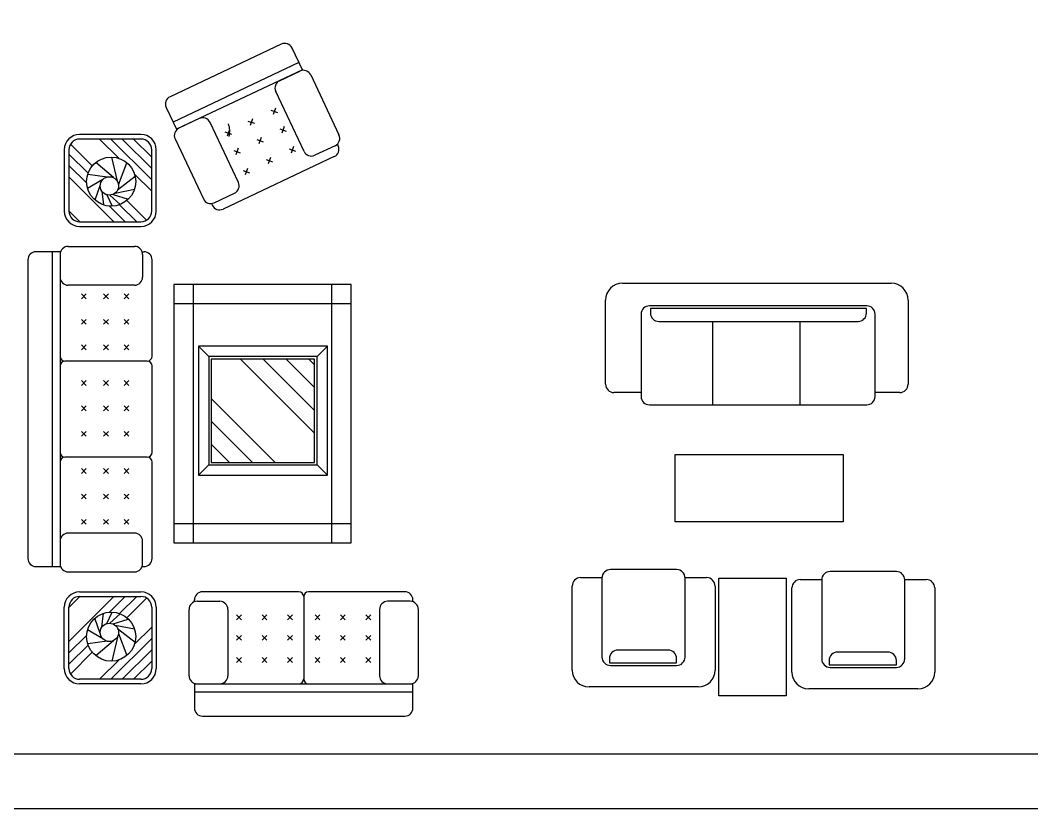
# Model space of a CAD drawing. Header units: inches. Extents: x 10.1 to 52.6, y 12.1 to 36.9.
# Drawn here: x 42.07 to 48.09, y 12.07 to 16.76 of the extents above; entities that cross this region are included whole.
import ezdxf

# ---------------------------------------------------------------- set-up
doc = ezdxf.new("R2010")
doc.units = ezdxf.units.IN
doc.header["$MEASUREMENT"] = 0
for name, color, linetype in [('02', 2, 'Continuous'), ('1', 1, 'Continuous'), ('4', 4, 'Continuous'), ('kadrbm', 4, 'Continuous')]:
    doc.layers.add(name, color=color, linetype=linetype)

# ---------------------------------------------------------------- blocks, each defined once
blk = doc.blocks.new('kadrbm')
at = {"layer": 'kadrbm', "color": 4}
blk.add_lwpolyline([(0, 0), (0, 24.7972), (21, 24.7972), (21, 0), (0, 0)], close=True, dxfattribs=at)
blk.add_lwpolyline([(20.6631, 0.3257), (20.6631, 24.4603), (0.3369, 24.4603), (0.3369, 0.3257), (20.6631, 0.3257)], dxfattribs=at)

msp = doc.modelspace()

# ---------------------------------------------------------------- linework, layer by layer
at = {"layer": '02'}
for p, q in [((43.5611, 16.2211), (43.5996, 16.2072)), ((43.5873, 16.2334), (43.5734, 16.1949)), ((43.4243, 16.1565), (43.4628, 16.1427)), ((43.4505, 16.1689), (43.4366, 16.1303)), ((43.2874, 16.092), (43.326, 16.0782)), ((43.3136, 16.1044), (43.2998, 16.0658)), ((43.6131, 16.1108), (43.6517, 16.097)), ((43.6393, 16.1232), (43.6255, 16.0846)), ((42.3682, 16.0187), (42.4979, 15.889)), ((42.5406, 16.0494), (42.6553, 15.9348)), ((42.6083, 16.0494), (42.8514, 15.8063)), ((42.676, 16.0494), (42.8514, 15.874)), ((42.7437, 16.0494), (42.8514, 15.9417)), ((43.4763, 16.0463), (43.5148, 16.0324)), ((43.5025, 16.0586), (43.4886, 16.0201)), ((42.359, 15.9602), (42.4733, 15.8459)), ((43.3394, 15.9817), (43.378, 15.9679)), ((43.3656, 15.9941), (43.3518, 15.9555)), ((43.6693, 15.9917), (43.7078, 15.9779)), ((43.6955, 16.0041), (43.6816, 15.9655)), ((42.359, 15.8925), (42.4647, 15.7867)), ((43.5324, 15.9272), (43.571, 15.9133)), ((43.5586, 15.9395), (43.5448, 15.901)), ((42.7492, 15.8408), (42.8514, 15.7386)), ((43.3956, 15.8626), (43.4342, 15.8488)), ((43.4218, 15.875), (43.408, 15.8364)), ((42.359, 15.8248), (42.6268, 15.557)), ((42.6012, 15.6503), (42.6945, 15.557)), ((42.6604, 15.6588), (42.7622, 15.557)), ((42.7034, 15.6835), (42.8207, 15.5662)), ((42.359, 15.6217), (42.4237, 15.557)), ((42.4626, 15.1278), (42.4337, 15.0988)), ((42.4626, 15.0988), (42.4337, 15.1278)), ((42.5943, 15.1278), (42.5653, 15.0988)), ((42.5943, 15.0988), (42.5653, 15.1278)), ((42.7162, 15.1278), (42.6873, 15.0988)), ((42.7162, 15.0988), (42.6873, 15.1278)), ((42.4626, 14.9476), (42.4337, 14.9765)), ((42.4626, 14.9765), (42.4337, 14.9476)), ((42.5943, 14.9765), (42.5653, 14.9476)), ((42.5943, 14.9476), (42.5653, 14.9765)), ((42.7162, 14.9765), (42.6873, 14.9476)), ((42.7162, 14.9476), (42.6873, 14.9765)), ((42.4626, 14.8252), (42.4337, 14.7963)), ((42.4626, 14.7963), (42.4337, 14.8252)), ((42.5943, 14.8252), (42.5653, 14.7963)), ((42.5943, 14.7963), (42.5653, 14.8252)), ((42.7162, 14.8252), (42.6873, 14.7963)), ((42.7162, 14.7963), (42.6873, 14.8252)), ((43.8975, 14.8174), (43.1295, 14.8174)), ((43.1295, 14.8174), (43.1909, 14.756)), ((43.1295, 14.8174), (43.1295, 14.0494)), ((43.836, 14.756), (43.8975, 14.8174)), ((43.8975, 14.0494), (43.8975, 14.8174)), ((43.1909, 14.756), (43.1909, 14.1109)), ((43.836, 14.756), (43.1909, 14.756)), ((43.836, 14.1109), (43.836, 14.756)), ((43.2063, 14.7406), (43.2063, 14.1262)), ((43.8207, 14.7406), (43.2063, 14.7406)), ((43.3794, 14.7406), (43.8207, 14.2994)), ((43.5152, 14.7406), (43.8207, 14.4352)), ((43.651, 14.7406), (43.8207, 14.5709)), ((43.7867, 14.7406), (43.8207, 14.7067)), ((43.8207, 14.1262), (43.8207, 14.7406)), ((42.4626, 14.584), (42.4337, 14.613)), ((42.4626, 14.613), (42.4337, 14.584)), ((42.5943, 14.584), (42.5653, 14.613)), ((42.5943, 14.613), (42.5653, 14.584)), ((42.7162, 14.584), (42.6873, 14.613)), ((42.7162, 14.613), (42.6873, 14.584)), ((43.2063, 14.5065), (43.5865, 14.1262)), ((42.4626, 14.4617), (42.4337, 14.4328)), ((42.4626, 14.4328), (42.4337, 14.4617)), ((42.5943, 14.4328), (42.5653, 14.4617)), ((42.5943, 14.4617), (42.5653, 14.4328)), ((42.7162, 14.4328), (42.6873, 14.4617)), ((42.7162, 14.4617), (42.6873, 14.4328)), ((43.2063, 14.3707), (43.4508, 14.1262)), ((42.4626, 14.2815), (42.4337, 14.3104)), ((42.4626, 14.3104), (42.4337, 14.2815)), ((42.5943, 14.2815), (42.5653, 14.3104)), ((42.5943, 14.3104), (42.5653, 14.2815)), ((42.7162, 14.2815), (42.6873, 14.3104)), ((42.7162, 14.3104), (42.6873, 14.2815)), ((43.2063, 14.235), (43.315, 14.1262)), ((42.4626, 14.0896), (42.4337, 14.0607)), ((42.4626, 14.0607), (42.4337, 14.0896)), ((42.5943, 14.0896), (42.5653, 14.0607)), ((42.5943, 14.0607), (42.5653, 14.0896)), ((42.7162, 14.0896), (42.6873, 14.0607)), ((42.7162, 14.0607), (42.6873, 14.0896)), ((43.1295, 14.0494), (43.1909, 14.1109)), ((43.1909, 14.1109), (43.836, 14.1109)), ((43.2063, 14.1262), (43.8207, 14.1262)), ((43.8975, 14.0494), (43.836, 14.1109)), ((43.1295, 14.0494), (43.8975, 14.0494)), ((42.4626, 13.9094), (42.4337, 13.9383)), ((42.4626, 13.9383), (42.4337, 13.9094)), ((42.5943, 13.9383), (42.5653, 13.9094)), ((42.5943, 13.9094), (42.5653, 13.9383)), ((42.7162, 13.9383), (42.6873, 13.9094)), ((42.7162, 13.9094), (42.6873, 13.9383)), ((42.4626, 13.787), (42.4337, 13.7581)), ((42.4626, 13.7581), (42.4337, 13.787)), ((42.5943, 13.787), (42.5653, 13.7581)), ((42.5943, 13.7581), (42.5653, 13.787)), ((42.7162, 13.787), (42.6873, 13.7581)), ((42.7162, 13.7581), (42.6873, 13.787)), ((42.359, 13.0611), (42.6268, 13.3289)), ((42.359, 13.2642), (42.4237, 13.3289)), ((42.6012, 13.2356), (42.6945, 13.3289)), ((42.6604, 13.227), (42.7622, 13.3289)), ((42.7034, 13.2024), (42.8207, 13.3197)), ((43.3858, 13.2192), (43.3568, 13.1902)), ((43.3568, 13.2192), (43.3858, 13.1902)), ((43.537, 13.2192), (43.5081, 13.1902)), ((43.5081, 13.2192), (43.537, 13.1902)), ((43.6883, 13.2192), (43.6594, 13.1902)), ((43.6594, 13.2192), (43.6883, 13.1902)), ((43.8232, 13.2192), (43.8522, 13.1902)), ((43.8522, 13.2192), (43.8232, 13.1902)), ((43.9745, 13.2192), (44.0035, 13.1902)), ((44.0035, 13.2192), (43.9745, 13.1902)), ((44.1258, 13.2192), (44.1548, 13.1902)), ((44.1548, 13.2192), (44.1258, 13.1902)), ((42.7492, 13.0451), (42.8514, 13.1473)), ((42.359, 12.9934), (42.4647, 13.0991)), ((42.6083, 12.8365), (42.8514, 13.0796)), ((43.3858, 13.0972), (43.3568, 13.0683)), ((43.3568, 13.0972), (43.3858, 13.0683)), ((43.537, 13.0972), (43.5081, 13.0683)), ((43.5081, 13.0972), (43.537, 13.0683)), ((43.6883, 13.0972), (43.6594, 13.0683)), ((43.6594, 13.0972), (43.6883, 13.0683)), ((43.8232, 13.0972), (43.8522, 13.0683)), ((43.8522, 13.0972), (43.8232, 13.0683)), ((43.9745, 13.0972), (44.0035, 13.0683)), ((44.0035, 13.0972), (43.9745, 13.0683)), ((44.1258, 13.0972), (44.1548, 13.0683)), ((44.1548, 13.0972), (44.1258, 13.0683)), ((42.359, 12.9257), (42.4733, 13.04)), ((42.676, 12.8365), (42.8514, 13.0119)), ((42.3682, 12.8672), (42.4979, 12.9969)), ((42.5406, 12.8365), (42.6553, 12.9511)), ((42.7437, 12.8365), (42.8514, 12.9442)), ((43.3858, 12.9656), (43.3568, 12.9366)), ((43.3568, 12.9656), (43.3858, 12.9366)), ((43.5081, 12.9656), (43.537, 12.9366)), ((43.537, 12.9656), (43.5081, 12.9366)), ((43.6883, 12.9656), (43.6594, 12.9366)), ((43.6594, 12.9656), (43.6883, 12.9366)), ((43.8232, 12.9656), (43.8522, 12.9366)), ((43.8522, 12.9656), (43.8232, 12.9366)), ((44.0035, 12.9656), (43.9745, 12.9366)), ((43.9745, 12.9656), (44.0035, 12.9366)), ((44.1258, 12.9656), (44.1548, 12.9366)), ((44.1548, 12.9656), (44.1258, 12.9366))]:
    msp.add_line(p, q, dxfattribs=at)
at = {"layer": '1'}
for p, q in [((43.1348, 16.171), (43.0135, 16.1138)), ((42.7876, 16.0494), (42.4228, 16.0494)), ((42.359, 15.9856), (42.359, 15.6208)), ((42.8514, 15.6208), (42.8514, 15.9856)), ((42.6236, 15.8199), (42.52, 15.9105)), ((42.6473, 15.7981), (42.615, 15.9419)), ((42.6545, 15.7772), (42.7035, 15.9083)), ((42.5863, 15.8233), (42.4709, 15.8387)), ((42.5611, 15.8088), (42.4703, 15.7549)), ((42.5458, 15.7765), (42.5141, 15.6863)), ((42.649, 15.748), (42.7527, 15.8279)), ((42.5555, 15.7388), (42.5651, 15.6572)), ((42.5848, 15.7179), (42.6171, 15.6502)), ((42.6022, 15.7157), (42.6639, 15.6599)), ((42.6215, 15.72), (42.7124, 15.6916)), ((42.6337, 15.7271), (42.749, 15.7503)), ((42.4228, 15.557), (42.7876, 15.557)), ((42.2586, 15.3789), (42.2586, 13.5069)), ((42.3066, 15.3789), (42.3066, 13.5069)), ((43.0977, 15.1841), (43.0977, 13.6481)), ((43.9233, 13.6481), (43.9233, 15.1841)), ((44.0385, 15.0689), (42.9825, 15.0689)), ((45.8188, 15.0417), (45.8188, 15.0144)), ((47.1042, 15.0417), (45.8188, 15.0417)), ((47.1042, 15.0144), (47.1042, 15.0417)), ((45.8688, 14.9644), (47.0542, 14.9644)), ((46.1901, 14.4687), (46.1901, 14.9644)), ((46.7093, 14.4687), (46.7093, 14.9644)), ((42.825, 14.7288), (42.3354, 14.7288)), ((42.825, 14.1571), (42.3354, 14.1571)), ((42.9825, 13.7633), (44.0385, 13.7633)), ((42.4228, 13.3289), (42.7876, 13.3289)), ((43.7558, 13.328), (43.7558, 12.8384)), ((44.4059, 13.3002), (44.4059, 13.3088)), ((42.359, 12.9003), (42.359, 13.2651)), ((42.8514, 13.2651), (42.8514, 12.9003)), ((42.5458, 13.1094), (42.5141, 13.1996)), ((42.5555, 13.1471), (42.5651, 13.2287)), ((42.5848, 13.168), (42.6171, 13.2357)), ((42.6022, 13.1702), (42.6639, 13.226)), ((42.6215, 13.1659), (42.7124, 13.1943)), ((42.5611, 13.0771), (42.4703, 13.131)), ((42.6337, 13.1588), (42.749, 13.1356)), ((42.649, 13.1379), (42.7527, 13.058)), ((42.5863, 13.0626), (42.4709, 13.0472)), ((42.6236, 13.066), (42.52, 12.9754)), ((42.6473, 13.0878), (42.615, 12.944)), ((42.6545, 13.1087), (42.7035, 12.9776)), ((45.9249, 13.0099), (45.6245, 13.0099)), ((45.5745, 12.9599), (45.5745, 12.9342)), ((45.9749, 12.9342), (45.9749, 12.9599)), ((46.8817, 12.9485), (46.8817, 12.9228)), ((47.2321, 12.9985), (46.9317, 12.9985)), ((47.2821, 12.9228), (47.2821, 12.9485)), ((45.5745, 12.9342), (45.9749, 12.9342)), ((46.8817, 12.9228), (47.2821, 12.9228)), ((42.7876, 12.8365), (42.4228, 12.8365))]:
    msp.add_line(p, q, dxfattribs=at)
for centre, radius in [((42.6104, 15.7959), 0.1459), ((42.6002, 15.7704), 0.0547), ((42.6104, 13.09), 0.1459), ((42.6002, 13.1155), 0.0547)]:
    msp.add_circle(centre, radius, dxfattribs=at)
for centre, radius, start, end in [((43.1874, 16.0974), 0.1283, 345.41684, 19.00992), ((42.4228, 15.9856), 0.0638, 90, 180), ((42.7876, 15.9856), 0.0638, 0, 90), ((42.4228, 15.6208), 0.0638, 180, 270), ((42.7876, 15.6208), 0.0638, 270, 0), ((45.8688, 15.0144), 0.05, 180, 270), ((47.0542, 15.0144), 0.05, 270, 0), ((42.3354, 14.7576), 0.0288, 180, 270), ((42.3354, 14.7), 0.0288, 90, 180), ((42.3354, 14.1859), 0.0288, 180, 270), ((42.3354, 14.1283), 0.0288, 90, 180), ((42.4228, 13.2651), 0.0638, 90, 180), ((42.7876, 13.2651), 0.0638, 0, 90), ((45.6245, 12.9599), 0.05, 90, 180), ((45.9249, 12.9599), 0.05, 0, 90), ((46.9317, 12.9485), 0.05, 90, 180), ((47.2321, 12.9485), 0.05, 0, 90), ((42.4228, 12.9003), 0.0638, 180, 270), ((42.7876, 12.9003), 0.0638, 270, 0), ((43.727, 12.8384), 0.0288, 270, 0), ((43.7846, 12.8384), 0.0288, 180, 270)]:
    msp.add_arc(centre, radius, start, end, dxfattribs=at)
at = {"layer": '4'}
for p, q in [((43.6227, 16.6134), (42.9607, 16.3012)), ((43.748, 16.4603), (43.6866, 16.5905)), ((43.7275, 16.5037), (42.9787, 16.1505)), ((43.748, 16.4603), (42.9992, 16.1071)), ((43.6124, 16.3963), (43.7336, 16.4535)), ((43.7975, 16.4305), (43.9659, 16.0736)), ((43.7578, 15.9754), (43.5894, 16.3324)), ((42.9377, 16.2373), (43.0003, 16.1046)), ((43.367, 15.7911), (43.1987, 16.1481)), ((42.7876, 16.0768), (42.4228, 16.0768)), ((42.9906, 16.05), (43.159, 15.693)), ((43.9429, 16.0097), (43.8217, 15.9525)), ((43.9573, 16.0165), (43.961, 16.0088)), ((42.3316, 15.9856), (42.3316, 15.6208)), ((42.8788, 15.6208), (42.8788, 15.9856)), ((43.938, 15.9449), (43.276, 15.6326)), ((43.2229, 15.67), (43.3441, 15.7272)), ((43.2085, 15.6633), (43.2121, 15.6556)), ((42.4228, 15.5296), (42.7876, 15.5296)), ((42.3546, 15.411), (42.7493, 15.411)), ((42.3066, 15.3789), (42.1626, 15.3789)), ((42.7973, 15.3789), (42.8058, 15.3789)), ((42.7973, 15.363), (42.7973, 15.228)), ((42.1146, 15.3309), (42.1146, 13.5549)), ((42.8538, 14.7567), (42.8538, 15.3309)), ((42.7493, 15.18), (42.3546, 15.18)), ((44.0385, 15.1841), (42.9825, 15.1841)), ((42.9825, 15.1841), (42.9825, 13.6481)), ((44.0385, 13.6481), (44.0385, 15.1841)), ((45.6521, 15.1912), (47.2521, 15.1912)), ((45.5521, 14.5912), (45.5521, 15.0912)), ((47.1057, 15.0573), (45.8129, 15.0573)), ((47.3521, 15.0912), (47.3521, 14.5912)), ((45.7629, 15.0073), (45.7629, 14.5187)), ((47.1557, 14.5187), (47.1557, 15.0073)), ((42.8538, 14.185), (42.8538, 14.7009)), ((45.7629, 14.5412), (45.6021, 14.5412)), ((47.3021, 14.5412), (47.1557, 14.5412)), ((45.8129, 14.4687), (47.1057, 14.4687)), ((45.9667, 13.773), (45.9667, 14.173)), ((45.9667, 14.173), (46.9667, 14.173)), ((46.9667, 14.173), (46.9667, 13.773)), ((42.8538, 13.5549), (42.8538, 14.1292)), ((46.9667, 13.773), (45.9667, 13.773)), ((42.7493, 13.7059), (42.3546, 13.7059)), ((42.7973, 13.5229), (42.7973, 13.6579)), ((42.9825, 13.6481), (44.0385, 13.6481)), ((42.1626, 13.5069), (42.3093, 13.5069)), ((42.7973, 13.5069), (42.8058, 13.5069)), ((45.9749, 13.4886), (45.5806, 13.4886)), ((42.3546, 13.4749), (42.7493, 13.4749)), ((45.4035, 13.441), (45.5307, 13.441)), ((45.5306, 13.4386), (45.5306, 12.9688)), ((46.0249, 13.441), (46.1535, 13.441)), ((46.0249, 12.9688), (46.0249, 13.4386)), ((46.2267, 13.4387), (46.6267, 13.4387)), ((46.2267, 12.7387), (46.2267, 13.4387)), ((46.6267, 13.4387), (46.6267, 12.7387)), ((46.7107, 13.4296), (46.8379, 13.4296)), ((46.8378, 13.4271), (46.8378, 12.9574)), ((47.2821, 13.4771), (46.8878, 13.4771)), ((47.3321, 13.4296), (47.4607, 13.4296)), ((47.3321, 12.9574), (47.3321, 13.4271)), ((45.3535, 12.891), (45.3535, 13.391)), ((46.2035, 13.391), (46.2035, 12.891)), ((46.6607, 12.8796), (46.6607, 13.3796)), ((47.5107, 13.3796), (47.5107, 12.8796)), ((42.4228, 13.3563), (42.7876, 13.3563)), ((43.1057, 13.3002), (43.1057, 13.3088)), ((43.7279, 13.3568), (43.1537, 13.3568)), ((44.3579, 13.3568), (43.7837, 13.3568)), ((42.3316, 12.9003), (42.3316, 13.2651)), ((42.8788, 13.2651), (42.8788, 12.9003)), ((43.0736, 12.8576), (43.0736, 13.2522)), ((43.1216, 13.3002), (43.2566, 13.3002)), ((43.3046, 13.2522), (43.3046, 12.8576)), ((44.207, 13.2522), (44.207, 12.8576)), ((44.39, 13.3002), (44.255, 13.3002)), ((44.438, 12.8576), (44.438, 13.2522)), ((45.5806, 12.9188), (45.9749, 12.9188)), ((46.8878, 12.9074), (47.2821, 12.9074)), ((42.7876, 12.8091), (42.4228, 12.8091)), ((43.1057, 12.8096), (43.1057, 12.6656)), ((43.1057, 12.8096), (44.4059, 12.8096)), ((43.1057, 12.7616), (44.4059, 12.7616)), ((44.4059, 12.6656), (44.4059, 12.8123)), ((46.1035, 12.791), (45.4535, 12.791)), ((47.4107, 12.7796), (46.7607, 12.7796)), ((46.6267, 12.7387), (46.2267, 12.7387)), ((43.1537, 12.6176), (44.3579, 12.6176))]:
    msp.add_line(p, q, dxfattribs=at)
for centre, radius, start, end in [((43.6432, 16.57), 0.048, 25.25062, 115.25062), ((43.7541, 16.4101), 0.048, 25.25062, 115.25062), ((43.6329, 16.3529), 0.048, 115.25062, 205.25062), ((42.9811, 16.2578), 0.048, 115.25062, 205.25062), ((43.1553, 16.1276), 0.048, 25.25062, 115.25062), ((42.4228, 15.9856), 0.0912, 90, 180), ((42.7876, 15.9856), 0.0912, 0, 90), ((43.034, 16.0704), 0.048, 115.25062, 205.25062), ((43.9225, 16.0531), 0.048, 295.25062, 25.25062), ((43.8012, 15.9959), 0.048, 205.25062, 295.25062), ((43.9176, 15.9883), 0.048, 295.25062, 25.25062), ((43.3236, 15.7706), 0.048, 295.25062, 25.25062), ((43.2024, 15.7135), 0.048, 205.25062, 295.25062), ((43.2555, 15.676), 0.048, 205.25062, 295.25062), ((42.4228, 15.6208), 0.0912, 180, 270), ((42.7876, 15.6208), 0.0912, 270, 0), ((42.3546, 15.363), 0.048, 90, 180), ((42.7493, 15.363), 0.048, 0, 90), ((42.1626, 15.3309), 0.048, 90, 180), ((42.8058, 15.3309), 0.048, 0, 90), ((42.3546, 15.228), 0.048, 180, 270), ((42.7493, 15.228), 0.048, 270, 0), ((45.6521, 15.0912), 0.1, 90, 180), ((47.2521, 15.0912), 0.1, 0, 90), ((45.8129, 15.0073), 0.05, 90, 180), ((47.1057, 15.0073), 0.05, 0, 90), ((42.825, 14.7576), 0.0288, 270, 0), ((42.825, 14.7), 0.0288, 0, 90), ((45.6021, 14.5912), 0.05, 180, 270), ((47.3021, 14.5912), 0.05, 270, 0), ((45.8129, 14.5187), 0.05, 180, 270), ((47.1057, 14.5187), 0.05, 270, 0), ((42.825, 14.1859), 0.0288, 270, 0), ((42.825, 14.1283), 0.0288, 0, 90), ((42.3546, 13.6579), 0.048, 90, 180), ((42.7493, 13.6579), 0.048, 0, 90), ((42.1626, 13.5549), 0.048, 180, 270), ((42.8058, 13.5549), 0.048, 270, 0), ((42.3546, 13.5229), 0.048, 180, 270), ((42.7493, 13.5229), 0.048, 270, 0), ((45.5806, 13.4386), 0.05, 90, 180), ((45.9749, 13.4386), 0.05, 0, 90), ((45.4035, 13.391), 0.05, 90, 180), ((46.1535, 13.391), 0.05, 0, 90), ((46.7107, 13.3796), 0.05, 90, 180), ((46.8878, 13.4271), 0.05, 90, 180), ((47.2821, 13.4271), 0.05, 0, 90), ((47.4607, 13.3796), 0.05, 0, 90), ((42.4228, 13.2651), 0.0912, 90, 180), ((42.7876, 13.2651), 0.0912, 0, 90), ((43.1537, 13.3088), 0.048, 90, 180), ((43.727, 13.328), 0.0288, 0, 90), ((43.7846, 13.328), 0.0288, 90, 180), ((44.3579, 13.3088), 0.048, 0, 90), ((43.1216, 13.2522), 0.048, 90, 180), ((43.2566, 13.2522), 0.048, 0, 90), ((44.255, 13.2522), 0.048, 90, 180), ((44.39, 13.2522), 0.048, 0, 90), ((45.5806, 12.9688), 0.05, 180, 270), ((45.9749, 12.9688), 0.05, 270, 0), ((46.8878, 12.9574), 0.05, 180, 270), ((47.2821, 12.9574), 0.05, 270, 0), ((42.4228, 12.9003), 0.0912, 180, 270), ((42.7876, 12.9003), 0.0912, 270, 0), ((45.4535, 12.891), 0.1, 180, 270), ((46.1035, 12.891), 0.1, 270, 0), ((43.1216, 12.8576), 0.048, 180, 270), ((43.2566, 12.8576), 0.048, 270, 0), ((44.255, 12.8576), 0.048, 180, 270), ((44.39, 12.8576), 0.048, 270, 0), ((46.7607, 12.8796), 0.1, 180, 270), ((47.4107, 12.8796), 0.1, 270, 0), ((43.1537, 12.6656), 0.048, 180, 270), ((44.3579, 12.6656), 0.048, 270, 0)]:
    msp.add_arc(centre, radius, start, end, dxfattribs=at)

# ---------------------------------------------------------------- block references
at = {"layer": 'kadrbm'}
msp.add_blockref('kadrbm', (31.6213, 12.0665), dxfattribs=at)

doc.saveas('drawing.dxf')
